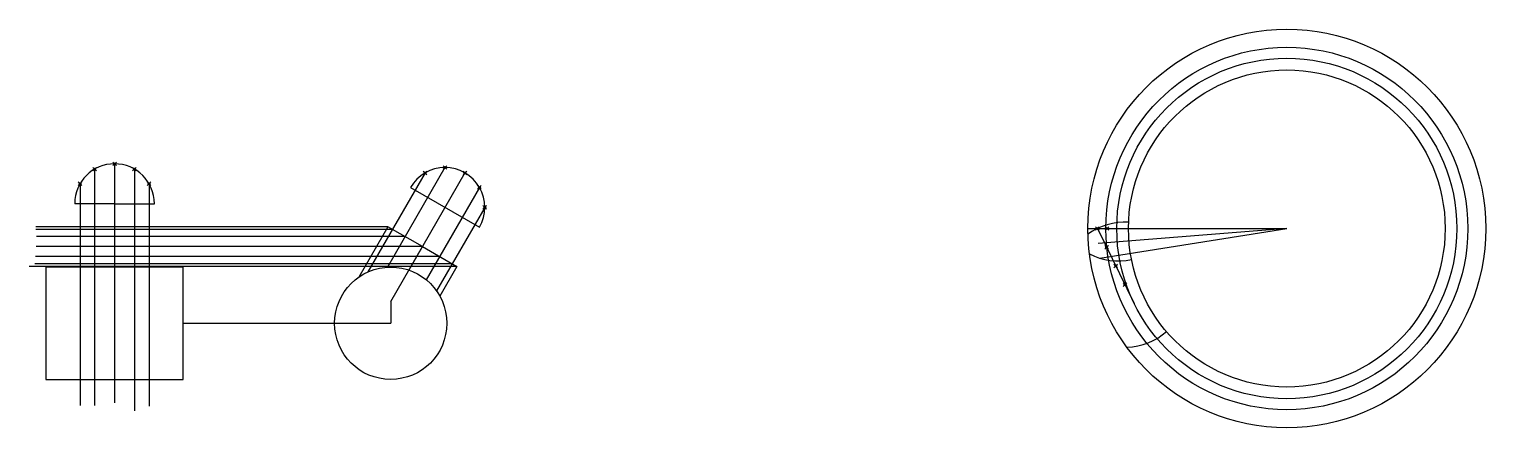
# Model space of a CAD drawing. Header units: inches. Extents: x 15 to 820, y -21 to 199.
import ezdxf

# ---------------------------------------------------------------- set-up
doc = ezdxf.new("R2010")
doc.units = ezdxf.units.IN
doc.header["$MEASUREMENT"] = 0
doc.header["$PDMODE"] = 35
doc.header["$PDSIZE"] = -2

msp = doc.modelspace()

# ---------------------------------------------------------------- linework, layer by layer
for p, q in [((50.92, 121.43), (50.92, -9.05)), ((61.92, 124.38), (61.92, -7.47)), ((72.92, 121.43), (72.92, -11.89)), ((244.52, 122.34), (212.76, 67.33)), ((42.86, 113.38), (42.86, -9.05)), ((80.97, 113.38), (80.97, -9.34)), ((233.52, 119.39), (201.95, 64.72)), ((255.52, 119.39), (224.53, 65.72)), ((225.47, 111.34), (263.57, 89.34)), ((263.57, 111.34), (234.15, 60.37)), ((61.92, 102.38), (39.92, 102.38)), ((61.92, 102.38), (83.92, 102.38)), ((266.52, 100.34), (239.88, 54.2)), ((212.97, 89.69), (18.36, 89.69)), ((212.97, 89.69), (196.92, 61.9)), ((232.02, 78.69), (212.97, 89.69)), ((599.76, 88.69), (615.79, 88.69)), ((605.1, 88.69), (625.38, 47.32)), ((605.1, 88.69), (709.76, 88.69)), ((709.76, 88.69), (605.42, 80.47)), ((606.39, 72.31), (709.76, 88.69)), ((215.52, 88.21), (18.36, 88.21)), ((222.49, 84.19), (18.83, 84.19)), ((241.55, 73.19), (18.26, 73.19)), ((232.02, 78.69), (18.66, 78.69)), ((214.52, 48.38), (232.02, 78.69)), ((232.02, 78.69), (251.07, 67.69)), ((251.07, 67.69), (14.71, 67.69)), ((248.52, 69.16), (17.87, 69.16)), ((99.92, 67.38), (23.92, 67.38)), ((23.92, 67.38), (23.92, 5.38)), ((61.92, 67.38), (61.92, 67.69)), ((99.92, 5.38), (99.92, 67.38)), ((251.07, 67.69), (241.65, 51.37)), ((214.52, 48.38), (214.52, 36.38)), ((99.92, 36.38), (214.52, 36.38)), ((23.92, 5.38), (99.92, 5.38))]:
    msp.add_line(p, q)
for centre, radius in [((709.76, 88.69), 110), ((709.76, 88.69), 100), ((709.76, 88.69), 93.97), ((709.76, 88.69), 87.5), ((214.52, 36.38), 31)]:
    msp.add_circle(centre, radius)
for centre, radius, start, end in [((61.92, 102.38), 22, 0, 180), ((244.52, 100.34), 22, 330, 150), ((620.31, 57.66), 34.55, 86.65876, 126.40571), ((616.56, 105.34), 34.55, 242.59429, 282.34124), ((620.31, 57.66), 34.55, 271.85456, 311.60151)]:
    msp.add_arc(centre, radius, start, end)
for p in [(50.92, 121.43), (61.92, 124.38), (72.92, 121.43), (244.52, 122.34), (42.86, 113.38), (80.97, 113.38), (233.52, 119.39), (255.52, 119.39), (263.57, 111.34), (266.52, 100.34), (605.1, 88.69), (610.44, 88.69), (610.17, 78.34), (615.24, 68), (620.31, 57.66)]:
    msp.add_point(p)

doc.saveas('drawing.dxf')
